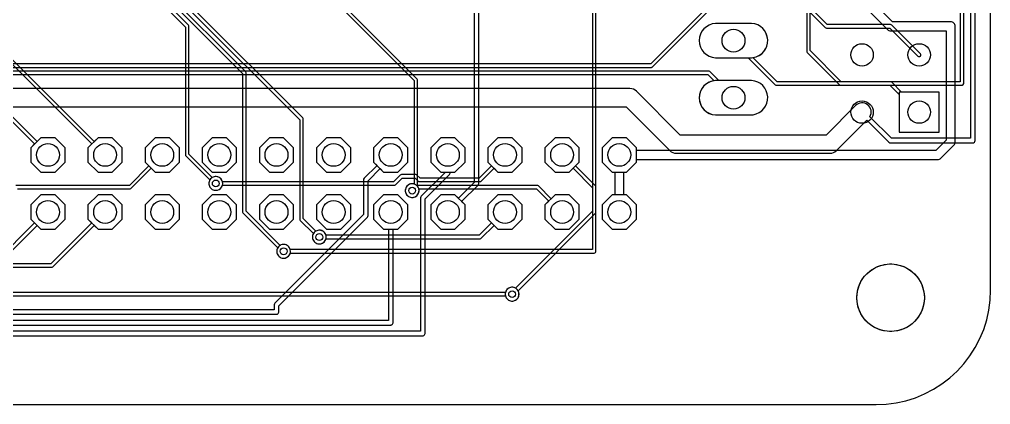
# Model space of a CAD drawing. Header units: millimetres. Extents: x 0 to 196, y 0 to 90.
# Drawn here: x 153.04 to 196.22, y 0.08 to 17.2 of the extents above; entities that cross this region are included whole.
import ezdxf

# ---------------------------------------------------------------- set-up
doc = ezdxf.new("R2010")
doc.units = ezdxf.units.MM

msp = doc.modelspace()

# ---------------------------------------------------------------- linework, layer by layer
at = {"layer": '16_copper'}
for points in [[(155.067, 10.86), (155.067, 11.492), (154.621, 11.938), (153.989, 11.938), (153.82, 11.769), (142.475, 23.114), (142.475, 78.486, 0.198912), (142.453, 78.54), (139.01, 81.982, 0.991751), (138.487, 82.297), (138.465, 82.254, 0.720235), (138.903, 81.874), (142.323, 78.454), (142.323, 23.082, 0.198912), (142.345, 23.028), (153.712, 11.661), (153.543, 11.492), (153.543, 10.86), (153.989, 10.414), (154.621, 10.414)], [(157.607, 10.86), (157.607, 11.492), (157.161, 11.938), (156.529, 11.938), (156.36, 11.769), (142.792, 25.336), (142.792, 79.587, 0.991753), (142.645, 80.18), (142.599, 80.165, 0.720233), (142.64, 79.587), (142.64, 25.305, 0.198912), (142.662, 25.251), (156.252, 11.661), (156.083, 11.492), (156.083, 10.86), (156.529, 10.414), (157.161, 10.414)], [(172.847, 8.32), (172.847, 8.952), (172.696, 9.103), (173.427, 9.834, 0.198912), (173.457, 9.906), (173.457, 28.956, 0.198912), (173.427, 29.028), (170.455, 32, 0.949261), (169.919, 32.291), (169.898, 32.248, 0.687512), (170.311, 31.856), (173.253, 28.914), (173.253, 9.948), (172.552, 9.247), (172.401, 9.398), (171.769, 9.398), (171.323, 8.952), (171.323, 8.32), (171.769, 7.874), (172.401, 7.874)], [(193.929, 13.97), (192.259, 13.97), (191.824, 14.405, 0.198912), (191.77, 14.427), (189.579, 14.427), (188.195, 15.811), (188.195, 28.956, 0.198912), (188.173, 29.01), (187.112, 30.071, 0.991751), (186.588, 30.386), (186.566, 30.343, 0.720235), (187.004, 29.963), (188.043, 28.924), (188.043, 15.78, 0.198912), (188.065, 15.726), (189.494, 14.297, 0.198912), (189.548, 14.275), (191.738, 14.275), (192.151, 13.862), (192.151, 12.192), (193.929, 12.192)], [(185.659, 15.501, 0.906347), (185.584, 17.018), (183.986, 17.018, 0.95208), (183.986, 15.494), (185.584, 15.494)], [(185.659, 12.961, 0.906347), (185.584, 14.478), (183.986, 14.478, 0.95208), (183.986, 12.954), (185.584, 12.954)], [(169.553, 3.614, 0.390017), (169.647, 3.715), (169.647, 7.874), (169.861, 7.874), (170.307, 8.32), (170.307, 8.952), (169.861, 9.398), (169.229, 9.398), (168.783, 8.952), (168.783, 8.32), (169.229, 7.874), (169.443, 7.874), (169.443, 3.816), (52.588, 3.816), (48.519, 7.885, 0.894038), (48.424, 9.398), (46.826, 9.398, 0.95208), (46.826, 7.874), (48.243, 7.874), (52.474, 3.643, 0.198912), (52.546, 3.613), (169.545, 3.613)]]:
    msp.add_lwpolyline(points, format="xyb", close=True, dxfattribs=at)
for points in [[(162.578, 22.48), (170.58, 14.478), (170.58, 9.882), (170.569, 9.886), (170.521, 9.893), (170.474, 9.893), (170.426, 9.886), (170.38, 9.871), (170.338, 9.849), (170.299, 9.821), (170.265, 9.787), (170.237, 9.748), (170.215, 9.706), (170.2, 9.66), (170.193, 9.612), (170.193, 9.565), (170.2, 9.517), (170.215, 9.471), (170.237, 9.429), (170.265, 9.39), (170.299, 9.356), (170.338, 9.328), (170.38, 9.306), (170.426, 9.291), (170.474, 9.284), (170.521, 9.284), (170.569, 9.291, 0.509525), (170.758, 9.748), (170.732, 9.784), (170.732, 14.51, 0.198912), (170.71, 14.564), (162.585, 22.688)], [(156.791, 20.488), (160.42, 16.859), (160.42, 11.176, 0.198912), (160.442, 11.122), (161.503, 10.061), (161.484, 10.023), (161.469, 9.977), (161.461, 9.93), (161.461, 9.882), (161.469, 9.835), (161.484, 9.789), (161.506, 9.746), (161.534, 9.707), (161.568, 9.674), (161.607, 9.645), (161.649, 9.624), (161.695, 9.609), (161.742, 9.601), (161.79, 9.601), (161.838, 9.609, 1), (161.695, 10.203), (161.649, 10.188), (161.611, 10.169), (160.572, 11.208), (160.572, 16.891, 0.198912), (160.55, 16.945), (156.921, 20.574)], [(188.451, 19.922), (191.626, 16.747, 0.198912), (191.77, 16.688), (194.234, 16.688), (194.234, 11.832), (193.781, 11.379), (180.467, 11.379), (180.467, 11.492), (180.021, 11.938), (179.389, 11.938), (178.943, 11.492), (178.943, 10.86), (179.389, 10.414), (180.021, 10.414), (180.467, 10.86), (180.467, 10.973), (193.865, 10.973, 0.198912), (194.009, 11.032), (194.581, 11.604, 0.198912), (194.64, 11.748), (194.64, 16.891, 0.414214), (194.437, 17.094), (191.854, 17.094), (188.798, 20.15)], [(178.518, 19.59), (178.518, 8.668), (175.098, 5.248), (175.06, 5.267), (175.014, 5.282), (174.966, 5.29), (174.919, 5.29), (174.871, 5.282), (174.825, 5.267), (174.783, 5.245), (174.744, 5.217), (174.71, 5.183), (174.682, 5.144), (174.66, 5.102), (174.645, 5.056), (174.638, 5.009), (174.638, 4.961), (174.645, 4.913), (174.66, 4.868), (174.682, 4.825), (174.71, 4.786), (174.744, 4.752), (174.783, 4.724), (174.825, 4.702), (174.871, 4.687), (174.919, 4.68), (174.966, 4.68), (175.014, 4.687, 0.504319), (175.205, 5.14), (178.648, 8.582, 0.198912), (178.67, 8.636), (178.67, 19.558)], [(159.331, 18.425), (162.96, 14.796), (162.96, 8.636, 0.198912), (162.982, 8.582), (164.52, 7.045), (164.5, 7.007), (164.485, 6.961), (164.478, 6.914), (164.478, 6.866), (164.485, 6.818), (164.5, 6.773), (164.522, 6.73), (164.55, 6.691), (164.584, 6.657), (164.623, 6.629), (164.665, 6.607), (164.711, 6.592), (164.759, 6.585), (164.806, 6.585), (164.854, 6.592, 1), (164.711, 7.187), (164.665, 7.172), (164.627, 7.153), (163.112, 8.668), (163.112, 14.827, 0.198912), (163.09, 14.881), (159.461, 18.51)], [(160.601, 17.631), (165.5, 12.732), (165.5, 8.319, 0.198912), (165.522, 8.265), (166.107, 7.68), (166.088, 7.642), (166.073, 7.596), (166.065, 7.549), (166.065, 7.501), (166.073, 7.453), (166.088, 7.408), (166.109, 7.365), (166.138, 7.326), (166.171, 7.292), (166.21, 7.264), (166.253, 7.242), (166.299, 7.227), (166.346, 7.22), (166.394, 7.22), (166.441, 7.227, 1), (166.299, 7.822), (166.253, 7.807), (166.215, 7.788), (165.652, 8.35), (165.652, 12.764, 0.198912), (165.63, 12.817), (160.731, 17.716)], [(50.8, 3.137), (170.974, 3.137), (170.982, 3.138, 0.390017), (171.075, 3.239), (171.075, 9.229), (172.157, 10.31, 0.278989), (172.187, 10.414), (172.401, 10.414), (172.847, 10.86), (172.847, 11.492), (172.401, 11.938), (171.769, 11.938), (171.323, 11.492), (171.323, 10.86), (171.769, 10.414), (171.973, 10.414), (170.902, 9.343, 0.198912), (170.872, 9.271), (170.872, 3.34), (50.842, 3.34)], [(88.424, 4.089), (164.465, 4.089), (164.473, 4.09, 0.390017), (164.567, 4.191), (164.567, 4.466), (168.506, 8.405, 0.198912), (168.535, 8.477), (168.535, 10.023), (169.078, 10.565), (169.229, 10.414), (169.861, 10.414), (170.307, 10.86), (170.307, 11.492), (169.861, 11.938), (169.229, 11.938), (168.783, 11.492), (168.783, 10.86), (168.934, 10.709), (168.362, 10.137, 0.198912), (168.332, 10.065), (168.332, 8.519), (164.393, 4.58, 0.198912), (164.363, 4.509), (164.363, 4.293), (88.466, 4.293)], [(152.952, 9.671), (157.956, 9.671, 0.198912), (158.01, 9.693), (158.9, 10.583), (159.069, 10.414), (159.701, 10.414), (160.147, 10.86), (160.147, 11.492), (159.701, 11.938), (159.069, 11.938), (158.623, 11.492), (158.623, 10.86), (158.792, 10.691), (157.925, 9.823), (152.876, 9.823, 0.414214)]]:
    msp.add_lwpolyline(points, format="xyb", dxfattribs=at)
for points in [[(162.687, 10.86), (162.687, 11.492), (162.241, 11.938), (161.609, 11.938), (161.163, 11.492), (161.163, 10.86), (161.609, 10.414), (162.241, 10.414)], [(165.227, 10.86), (165.227, 11.492), (164.781, 11.938), (164.149, 11.938), (163.703, 11.492), (163.703, 10.86), (164.149, 10.414), (164.781, 10.414)], [(167.767, 10.86), (167.767, 11.492), (167.321, 11.938), (166.689, 11.938), (166.243, 11.492), (166.243, 10.86), (166.689, 10.414), (167.321, 10.414)], [(175.387, 10.86), (175.387, 11.492), (174.941, 11.938), (174.309, 11.938), (173.863, 11.492), (173.863, 10.86), (174.309, 10.414), (174.941, 10.414)], [(177.927, 10.86), (177.927, 11.492), (177.481, 11.938), (176.849, 11.938), (176.403, 11.492), (176.403, 10.86), (176.849, 10.414), (177.481, 10.414)], [(157.607, 8.32), (157.607, 8.952), (157.161, 9.398), (156.529, 9.398), (156.083, 8.952), (156.083, 8.32), (156.529, 7.874), (157.161, 7.874)], [(160.147, 8.32), (160.147, 8.952), (159.701, 9.398), (159.069, 9.398), (158.623, 8.952), (158.623, 8.32), (159.069, 7.874), (159.701, 7.874)], [(162.687, 8.32), (162.687, 8.952), (162.241, 9.398), (161.609, 9.398), (161.163, 8.952), (161.163, 8.32), (161.609, 7.874), (162.241, 7.874)], [(165.227, 8.32), (165.227, 8.952), (164.781, 9.398), (164.149, 9.398), (163.703, 8.952), (163.703, 8.32), (164.149, 7.874), (164.781, 7.874)], [(167.767, 8.32), (167.767, 8.952), (167.321, 9.398), (166.689, 9.398), (166.243, 8.952), (166.243, 8.32), (166.689, 7.874), (167.321, 7.874)], [(175.387, 8.32), (175.387, 8.952), (174.941, 9.398), (174.309, 9.398), (173.863, 8.952), (173.863, 8.32), (174.309, 7.874), (174.941, 7.874)], [(177.927, 8.32), (177.927, 8.952), (177.481, 9.398), (176.849, 9.398), (176.403, 8.952), (176.403, 8.32), (176.849, 7.874), (177.481, 7.874)], [(180.467, 8.32), (180.467, 8.952), (180.021, 9.398), (179.389, 9.398), (178.943, 8.952), (178.943, 8.32), (179.389, 7.874), (180.021, 7.874)]]:
    msp.add_lwpolyline(points, close=True, dxfattribs=at)
msp.add_lwpolyline([(150.39, 4.613), (153.82, 8.043), (153.989, 7.874), (154.621, 7.874), (155.067, 8.32), (155.067, 8.952), (154.621, 9.398), (153.989, 9.398), (153.543, 8.952), (153.543, 8.32), (153.712, 8.151), (150.305, 4.743)], dxfattribs=at)
at = {"layer": '1_copper'}
for points in [[(137.709, 13.31), (180.013, 13.31), (181.958, 11.365, 0.198912), (182.245, 11.246), (189.071, 11.246, 0.198912), (189.359, 11.365), (190.716, 12.722), (191.698, 11.739, 0.198912), (191.77, 11.709), (195.421, 11.709, 0.414214), (195.523, 11.811), (195.523, 50.546, 0.198912), (195.493, 50.618), (193.588, 52.523, 0.198912), (193.516, 52.553), (189.653, 52.553), (189.332, 52.874), (189.332, 62.611, 0.198912), (189.302, 62.683), (185.679, 66.305, 0.894038), (185.584, 67.818), (183.986, 67.818, 0.304475), (183.304, 67.31), (133.985, 67.31)], [(134.09, 66.802), (183.304, 66.802, 0.304475), (183.986, 66.294), (185.403, 66.294), (189.128, 62.569), (189.128, 52.832, 0.198912), (189.158, 52.76), (189.539, 52.379, 0.198912), (189.611, 52.349), (193.474, 52.349), (195.32, 50.504), (195.32, 11.913), (191.812, 11.913), (190.85, 12.875, 0.880987), (190.213, 13.368), (188.903, 12.059), (182.413, 12.059), (180.469, 14.003, 0.198912), (180.181, 14.122), (137.541, 14.122, 0.198912)], [(188.668, 45.793), (189.684, 44.777, 0.198912), (189.738, 44.755), (193.834, 44.755), (194.869, 43.72), (194.869, 14.427), (186.722, 14.427), (185.648, 15.5, 0.912653), (185.584, 17.018), (183.986, 17.018, 0.95208), (183.986, 15.494), (185.439, 15.494), (186.636, 14.297, 0.198912), (186.69, 14.275), (194.945, 14.275), (194.951, 14.276, 0.392588), (195.021, 14.351), (195.021, 43.752, 0.198912), (194.999, 43.805), (193.919, 44.885, 0.198912), (193.865, 44.907), (189.77, 44.907), (188.798, 45.879)], [(111.262, 6.179), (154.464, 6.179, 0.198912), (154.518, 6.201), (156.36, 8.043), (156.529, 7.874), (157.161, 7.874), (157.607, 8.32), (157.607, 8.952), (157.161, 9.398), (156.529, 9.398), (156.083, 8.952), (156.083, 8.32), (156.252, 8.151), (154.432, 6.331), (111.262, 6.331)], [(54.61, 4.909), (174.647, 4.909), (174.66, 4.868), (174.682, 4.825), (174.71, 4.786), (174.744, 4.752), (174.783, 4.724), (174.825, 4.702), (174.871, 4.687), (174.919, 4.68), (174.966, 4.68), (175.014, 4.687, 1), (174.871, 5.282), (174.825, 5.267, 0.235702), (174.647, 5.061), (54.642, 5.061)]]:
    msp.add_lwpolyline(points, format="xyb", dxfattribs=at)
for points in [[(185.659, 12.961, 0.906347), (185.584, 14.478), (184.131, 14.478), (183.728, 14.881, 0.198912), (183.674, 14.903), (127.19, 14.903), (114.036, 28.057, 0.198912), (113.983, 28.08), (112.427, 28.08), (109.8, 30.706, 0.991751), (109.277, 31.021), (109.255, 30.978, 0.720235), (109.693, 30.598), (112.341, 27.95, 0.198912), (112.395, 27.927), (113.951, 27.927), (127.105, 14.773, 0.198912), (127.159, 14.751), (183.642, 14.751), (183.922, 14.472, 0.912653), (183.986, 12.954), (185.584, 12.954)], [(181.142, 15.07, 0.169977), (181.188, 15.091), (184.131, 18.034), (185.584, 18.034, 0.95208), (185.584, 19.558), (183.986, 19.558, 0.912653), (183.922, 18.04), (181.102, 15.221), (128.619, 15.221), (114.563, 29.277, 0.991751), (114.039, 29.592), (114.018, 29.549, 0.720235), (114.455, 29.169), (128.534, 15.091, 0.198912), (128.588, 15.069), (181.134, 15.069)], [(193.067, 15.55, 0.544696), (193.094, 15.675), (191.824, 16.945, 0.198912), (191.77, 16.967), (188.944, 16.967), (185.633, 20.279, 0.198912), (185.579, 20.301), (178.308, 20.301), (172.983, 25.626, 0.991751), (172.459, 25.941), (172.438, 25.898, 0.720235), (172.875, 25.518), (178.222, 20.171, 0.198912), (178.276, 20.149), (185.547, 20.149), (188.859, 16.837, 0.198912), (188.913, 16.815), (191.738, 16.815), (192.986, 15.567), (193.004, 15.554), (193.024, 15.547), (193.046, 15.545)], [(161.838, 9.609, 0.277562), (162.062, 9.83), (169.704, 9.83, 0.198912), (169.758, 9.852), (170.053, 10.147), (170.625, 10.147), (170.761, 10.011, 0.198912), (170.815, 9.989), (173.514, 9.989, 0.198912), (173.568, 10.011), (174.14, 10.583), (174.309, 10.414), (174.941, 10.414), (175.387, 10.86), (175.387, 11.492), (174.941, 11.938), (174.309, 11.938), (173.863, 11.492), (173.863, 10.86), (174.032, 10.691), (173.482, 10.141), (170.847, 10.141), (170.71, 10.277, 0.198912), (170.656, 10.3), (170.021, 10.3, 0.198912), (169.967, 10.277), (169.672, 9.982), (162.062, 9.982), (162.049, 10.023), (162.027, 10.066), (161.999, 10.105), (161.965, 10.138), (161.926, 10.167), (161.883, 10.188), (161.838, 10.203), (161.79, 10.211), (161.742, 10.211), (161.695, 10.203), (161.649, 10.188), (161.607, 10.167), (161.568, 10.138), (161.534, 10.105), (161.506, 10.066), (161.484, 10.023), (161.469, 9.977), (161.461, 9.93), (161.461, 9.882), (161.469, 9.835), (161.484, 9.789), (161.506, 9.746), (161.534, 9.707), (161.568, 9.674), (161.607, 9.645), (161.649, 9.624), (161.695, 9.609), (161.742, 9.601), (161.79, 9.601)], [(164.854, 6.592, 0.277562), (165.078, 6.814), (178.594, 6.814, 0.414214), (178.67, 6.89), (178.67, 9.747, 0.198912), (178.648, 9.801), (177.758, 10.691), (177.927, 10.86), (177.927, 11.492), (177.481, 11.938), (176.849, 11.938), (176.403, 11.492), (176.403, 10.86), (176.849, 10.414), (177.481, 10.414), (177.65, 10.583), (178.518, 9.716), (178.518, 6.966), (165.078, 6.966), (165.065, 7.007), (165.043, 7.05), (165.015, 7.088), (164.981, 7.122), (164.942, 7.15), (164.9, 7.172), (164.854, 7.187), (164.806, 7.195), (164.759, 7.195), (164.711, 7.187), (164.665, 7.172), (164.623, 7.15), (164.584, 7.122), (164.55, 7.088), (164.522, 7.05), (164.5, 7.007), (164.485, 6.961), (164.478, 6.914), (164.478, 6.866), (164.485, 6.818), (164.5, 6.773), (164.522, 6.73), (164.55, 6.691), (164.584, 6.657), (164.623, 6.629), (164.665, 6.607), (164.711, 6.592), (164.759, 6.585), (164.806, 6.585)], [(177.927, 8.32), (177.927, 8.952), (177.481, 9.398), (176.849, 9.398), (176.68, 9.229), (176.108, 9.801, 0.198912), (176.054, 9.823), (170.693, 9.823), (170.657, 9.849, 1), (170.338, 9.328), (170.38, 9.306, 0.62609), (170.791, 9.671), (176.022, 9.671), (176.572, 9.121), (176.403, 8.952), (176.403, 8.32), (176.849, 7.874), (177.481, 7.874)], [(166.441, 7.227, 0.277562), (166.666, 7.449), (173.514, 7.449, 0.198912), (173.568, 7.471), (174.14, 8.043), (174.309, 7.874), (174.941, 7.874), (175.387, 8.32), (175.387, 8.952), (174.941, 9.398), (174.309, 9.398), (173.863, 8.952), (173.863, 8.32), (174.032, 8.151), (173.482, 7.601), (166.666, 7.601), (166.652, 7.642), (166.631, 7.685), (166.602, 7.723), (166.569, 7.757), (166.53, 7.785), (166.487, 7.807), (166.441, 7.822), (166.394, 7.83), (166.346, 7.83), (166.299, 7.822), (166.253, 7.807), (166.21, 7.785), (166.171, 7.757), (166.138, 7.723), (166.109, 7.685), (166.088, 7.642), (166.073, 7.596), (166.065, 7.549), (166.065, 7.501), (166.073, 7.453), (166.088, 7.408), (166.109, 7.365), (166.138, 7.326), (166.171, 7.292), (166.21, 7.264), (166.253, 7.242), (166.299, 7.227), (166.346, 7.22), (166.394, 7.22)]]:
    msp.add_lwpolyline(points, format="xyb", close=True, dxfattribs=at)
for points in [[(193.929, 13.97), (192.151, 13.97), (192.151, 12.192), (193.929, 12.192)], [(155.067, 10.86), (155.067, 11.492), (154.621, 11.938), (153.989, 11.938), (153.543, 11.492), (153.543, 10.86), (153.989, 10.414), (154.621, 10.414)], [(157.607, 10.86), (157.607, 11.492), (157.161, 11.938), (156.529, 11.938), (156.083, 11.492), (156.083, 10.86), (156.529, 10.414), (157.161, 10.414)], [(160.147, 10.86), (160.147, 11.492), (159.701, 11.938), (159.069, 11.938), (158.623, 11.492), (158.623, 10.86), (159.069, 10.414), (159.701, 10.414)], [(162.687, 10.86), (162.687, 11.492), (162.241, 11.938), (161.609, 11.938), (161.163, 11.492), (161.163, 10.86), (161.609, 10.414), (162.241, 10.414)], [(165.227, 10.86), (165.227, 11.492), (164.781, 11.938), (164.149, 11.938), (163.703, 11.492), (163.703, 10.86), (164.149, 10.414), (164.781, 10.414)], [(167.767, 10.86), (167.767, 11.492), (167.321, 11.938), (166.689, 11.938), (166.243, 11.492), (166.243, 10.86), (166.689, 10.414), (167.321, 10.414)], [(170.307, 10.86), (170.307, 11.492), (169.861, 11.938), (169.229, 11.938), (168.783, 11.492), (168.783, 10.86), (169.229, 10.414), (169.861, 10.414)], [(172.847, 10.86), (172.847, 11.492), (172.401, 11.938), (171.769, 11.938), (171.323, 11.492), (171.323, 10.86), (171.769, 10.414), (172.401, 10.414)], [(180.467, 8.32), (180.467, 8.952), (180.021, 9.398), (179.908, 9.398), (179.908, 10.414), (180.021, 10.414), (180.467, 10.86), (180.467, 11.492), (180.021, 11.938), (179.389, 11.938), (178.943, 11.492), (178.943, 10.86), (179.389, 10.414), (179.502, 10.414), (179.502, 9.398), (179.389, 9.398), (178.943, 8.952), (178.943, 8.32), (179.389, 7.874), (180.021, 7.874)], [(155.067, 8.32), (155.067, 8.952), (154.621, 9.398), (153.989, 9.398), (153.543, 8.952), (153.543, 8.32), (153.989, 7.874), (154.621, 7.874)], [(160.147, 8.32), (160.147, 8.952), (159.701, 9.398), (159.069, 9.398), (158.623, 8.952), (158.623, 8.32), (159.069, 7.874), (159.701, 7.874)], [(162.687, 8.32), (162.687, 8.952), (162.241, 9.398), (161.609, 9.398), (161.163, 8.952), (161.163, 8.32), (161.609, 7.874), (162.241, 7.874)], [(165.227, 8.32), (165.227, 8.952), (164.781, 9.398), (164.149, 9.398), (163.703, 8.952), (163.703, 8.32), (164.149, 7.874), (164.781, 7.874)], [(167.767, 8.32), (167.767, 8.952), (167.321, 9.398), (166.689, 9.398), (166.243, 8.952), (166.243, 8.32), (166.689, 7.874), (167.321, 7.874)], [(170.307, 8.32), (170.307, 8.952), (169.861, 9.398), (169.229, 9.398), (168.783, 8.952), (168.783, 8.32), (169.229, 7.874), (169.861, 7.874)], [(172.847, 8.32), (172.847, 8.952), (172.401, 9.398), (171.769, 9.398), (171.323, 8.952), (171.323, 8.32), (171.769, 7.874), (172.401, 7.874)]]:
    msp.add_lwpolyline(points, close=True, dxfattribs=at)
at = {"layer": 'drills_NPTH'}
msp.add_circle((191.77, 4.826), 1.5, dxfattribs=at)
at = {"layer": 'drills_PTH'}
for centre, radius in [((184.785, 16.256), 0.508), ((190.5, 15.621), 0.5), ((193.04, 15.621), 0.5), ((184.785, 13.716), 0.508), ((190.5, 13.081), 0.5), ((193.04, 13.081), 0.5), ((154.305, 11.176), 0.508), ((156.845, 11.176), 0.508), ((159.385, 11.176), 0.508), ((161.925, 11.176), 0.508), ((164.465, 11.176), 0.508), ((167.005, 11.176), 0.508), ((169.545, 11.176), 0.508), ((172.085, 11.176), 0.508), ((174.625, 11.176), 0.508), ((177.165, 11.176), 0.508), ((179.705, 11.176), 0.508), ((154.305, 8.636), 0.508), ((156.845, 8.636), 0.508), ((159.385, 8.636), 0.508), ((161.925, 8.636), 0.508), ((164.465, 8.636), 0.508), ((167.005, 8.636), 0.508), ((169.545, 8.636), 0.508), ((172.085, 8.636), 0.508), ((174.625, 8.636), 0.508), ((177.165, 8.636), 0.508), ((179.705, 8.636), 0.508)]:
    msp.add_circle(centre, radius, dxfattribs=at)
at = {"layer": 'drills_via_1_16'}
for centre in [(161.766, 9.906), (170.498, 9.588), (166.37, 7.525), (164.782, 6.89), (174.942, 4.985)]:
    msp.add_circle(centre, 0.152, dxfattribs=at)
at = {"layer": 'holes'}
msp.add_lwpolyline([(193.27, 4.772), (193.262, 4.666), (193.247, 4.559), (193.224, 4.455), (193.194, 4.352), (193.157, 4.252), (193.112, 4.154), (193.061, 4.06), (193.003, 3.97), (192.939, 3.884), (192.869, 3.803), (192.793, 3.727), (192.712, 3.657), (192.626, 3.593), (192.536, 3.535), (192.442, 3.484), (192.344, 3.439), (192.244, 3.402), (192.141, 3.372), (192.037, 3.349), (191.93, 3.334), (191.824, 3.326), (191.716, 3.326), (191.61, 3.334), (191.504, 3.349), (191.399, 3.372), (191.296, 3.402), (191.196, 3.439), (191.098, 3.484), (191.004, 3.535), (190.914, 3.593), (190.828, 3.657), (190.747, 3.727), (190.671, 3.803), (190.601, 3.884), (190.537, 3.97), (190.479, 4.06), (190.428, 4.154), (190.383, 4.252), (190.346, 4.352), (190.316, 4.455), (190.293, 4.559), (190.278, 4.666), (190.27, 4.772), (190.27, 4.88), (190.278, 4.986), (190.293, 5.093), (190.316, 5.197), (190.346, 5.3), (190.383, 5.4), (190.428, 5.498), (190.479, 5.592), (190.537, 5.682), (190.601, 5.768), (190.671, 5.849), (190.747, 5.925), (190.828, 5.995), (190.914, 6.059), (191.004, 6.117), (191.098, 6.168), (191.196, 6.213), (191.296, 6.25), (191.399, 6.28), (191.504, 6.303), (191.61, 6.318), (191.716, 6.326), (191.824, 6.326), (191.93, 6.318), (192.037, 6.303), (192.141, 6.28), (192.244, 6.25), (192.344, 6.213), (192.442, 6.168), (192.536, 6.117), (192.626, 6.059), (192.712, 5.995), (192.793, 5.925), (192.869, 5.849), (192.939, 5.768), (193.003, 5.682), (193.061, 5.592), (193.112, 5.498), (193.157, 5.4), (193.194, 5.3), (193.224, 5.197), (193.247, 5.093), (193.262, 4.986), (193.27, 4.88), (193.27, 4.772)], close=True, dxfattribs=at)
at = {"layer": 'outline'}
msp.add_lwpolyline([(5.1, 0.076), (191.135, 0.076), (191.578, 0.095), (192.017, 0.153), (192.45, 0.249), (192.872, 0.382), (193.282, 0.552), (193.675, 0.757), (194.049, 0.995), (194.4, 1.264), (194.727, 1.564), (195.027, 1.891), (195.296, 2.242), (195.534, 2.616), (195.739, 3.009), (195.909, 3.419), (196.042, 3.841), (196.138, 4.274), (196.196, 4.713), (196.215, 5.156), (196.215, 84.836)], dxfattribs=at)

doc.saveas('drawing.dxf')
